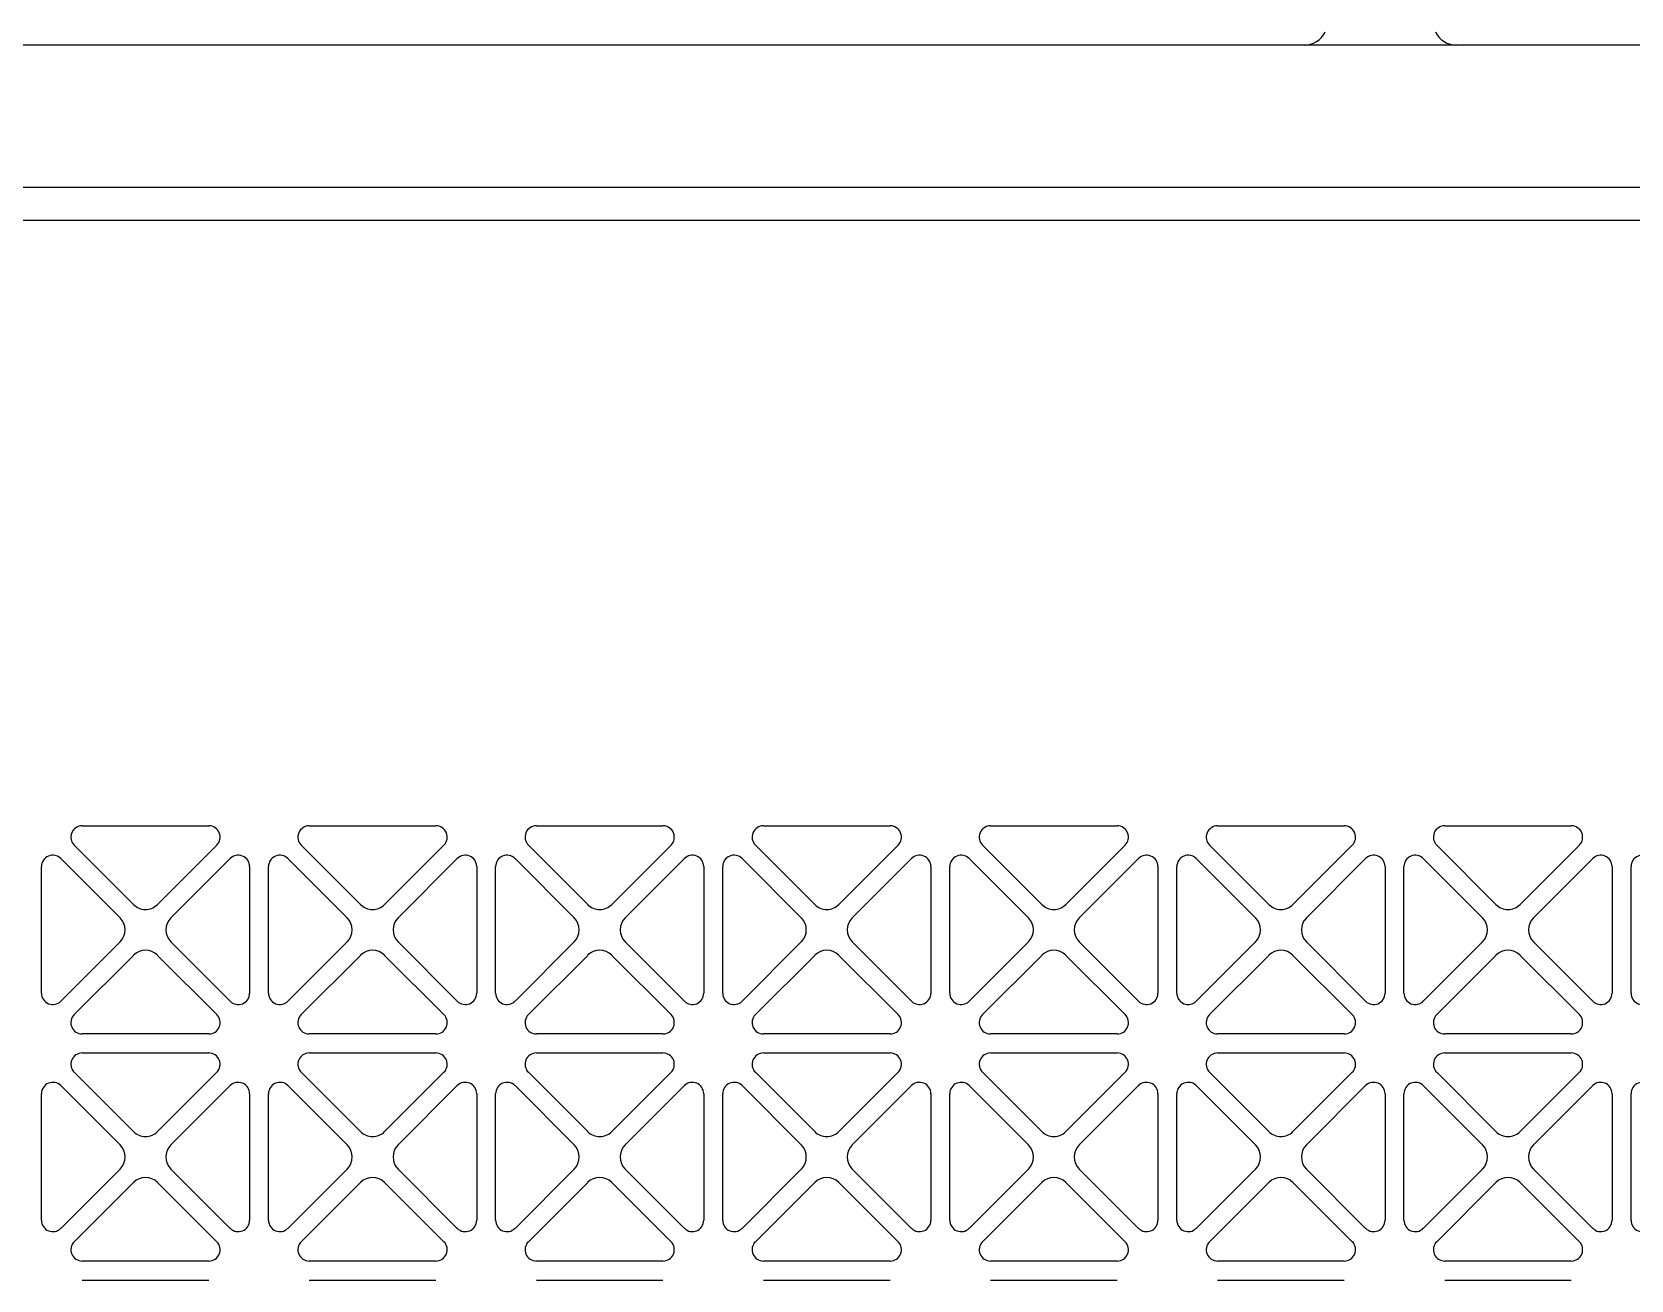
# Model space of a CAD drawing. Header units: millimetres. Extents: x 0 to 87554, y -20854 to 20404.
# Drawn here: x 16336.1 to 16505.1, y -5124.6 to -4992.7 of the extents above; entities that cross this region are included whole.
import ezdxf

# ---------------------------------------------------------------- set-up
doc = ezdxf.new("R2010")
doc.units = ezdxf.units.MM
doc.layers.get('0').update_dxf_attribs({"lineweight": 15})
for name, color, linetype in [('4215-12649_2_1_0', 7, 'Continuous'), ('4215-12661_1_0', 7, 'Continuous'), ('WANGKONG_0', 7, 'Continuous')]:
    doc.layers.add(name, color=color, linetype=linetype)

# ---------------------------------------------------------------- blocks, each defined once
blk = doc.blocks.new('ju77')
at = {"layer": '4215-12649_2_1_0', "color": 87, "linetype": 'Continuous'}
for p, q in [((325.96, 477.5), (-405.04, 477.5)), ((-405.04, 462.5), (325.96, 462.5))]:
    blk.add_line(p, q, dxfattribs=at)
for centre, start, end in [((102.4, 480), 270, 333.6122), ((118.52, 480), 206.3878, 270)]:
    blk.add_arc(centre, 2.5, start, end, dxfattribs=at)
at = {"layer": '4215-12661_1_0', "color": 87, "linetype": 'Continuous'}
blk.add_line((-397.04, 459), (316.96, 459), dxfattribs=at)
at = {"layer": 'WANGKONG_0', "color": 87, "linetype": 'Continuous'}
for p, q in [((-26.73, 395), (-13.35, 395)), ((-2.73, 395), (10.65, 395)), ((21.27, 395), (34.65, 395)), ((45.27, 395), (58.65, 395)), ((69.27, 395), (82.65, 395)), ((93.27, 395), (106.65, 395)), ((117.27, 395), (130.65, 395)), ((-21.31, 386.69), (-27.58, 392.95)), ((-12.5, 392.95), (-18.77, 386.69)), ((2.69, 386.69), (-3.58, 392.95)), ((11.5, 392.95), (5.23, 386.69)), ((26.69, 386.69), (20.42, 392.95)), ((35.5, 392.95), (29.23, 386.69)), ((50.69, 386.69), (44.42, 392.95)), ((59.5, 392.95), (53.23, 386.69)), ((74.69, 386.69), (68.42, 392.95)), ((83.5, 392.95), (77.23, 386.69)), ((98.69, 386.69), (92.42, 392.95)), ((107.5, 392.95), (101.23, 386.69)), ((122.69, 386.69), (116.42, 392.95)), ((131.5, 392.95), (125.23, 386.69)), ((-31.04, 377.31), (-31.04, 390.69)), ((-28.99, 391.54), (-22.73, 385.27)), ((-17.35, 385.27), (-11.09, 391.54)), ((-9.04, 390.69), (-9.04, 377.31)), ((-7.04, 377.31), (-7.04, 390.69)), ((-4.99, 391.54), (1.27, 385.27)), ((6.65, 385.27), (12.91, 391.54)), ((14.96, 390.69), (14.96, 377.31)), ((16.96, 377.31), (16.96, 390.69)), ((19.01, 391.54), (25.27, 385.27)), ((30.65, 385.27), (36.91, 391.54)), ((38.96, 390.69), (38.96, 377.31)), ((40.96, 377.31), (40.96, 390.69)), ((43.01, 391.54), (49.27, 385.27)), ((54.65, 385.27), (60.91, 391.54)), ((62.96, 390.69), (62.96, 377.31)), ((64.96, 377.31), (64.96, 390.69)), ((67.01, 391.54), (73.27, 385.27)), ((78.65, 385.27), (84.91, 391.54)), ((86.96, 390.69), (86.96, 377.31)), ((88.96, 377.31), (88.96, 390.69)), ((91.01, 391.54), (97.27, 385.27)), ((102.65, 385.27), (108.91, 391.54)), ((110.96, 390.69), (110.96, 377.31)), ((112.96, 377.31), (112.96, 390.69)), ((115.01, 391.54), (121.27, 385.27)), ((126.65, 385.27), (132.91, 391.54)), ((134.96, 390.69), (134.96, 377.31)), ((136.96, 377.31), (136.96, 390.69)), ((-22.73, 382.73), (-28.99, 376.46)), ((-11.09, 376.46), (-17.35, 382.73)), ((1.27, 382.73), (-4.99, 376.46)), ((12.91, 376.46), (6.65, 382.73)), ((25.27, 382.73), (19.01, 376.46)), ((36.91, 376.46), (30.65, 382.73)), ((49.27, 382.73), (43.01, 376.46)), ((60.91, 376.46), (54.65, 382.73)), ((73.27, 382.73), (67.01, 376.46)), ((84.91, 376.46), (78.65, 382.73)), ((97.27, 382.73), (91.01, 376.46)), ((108.91, 376.46), (102.65, 382.73)), ((121.27, 382.73), (115.01, 376.46)), ((132.91, 376.46), (126.65, 382.73)), ((-27.58, 375.05), (-21.31, 381.31)), ((-18.77, 381.31), (-12.5, 375.05)), ((-3.58, 375.05), (2.69, 381.31)), ((5.23, 381.31), (11.5, 375.05)), ((20.42, 375.05), (26.69, 381.31)), ((29.23, 381.31), (35.5, 375.05)), ((44.42, 375.05), (50.69, 381.31)), ((53.23, 381.31), (59.5, 375.05)), ((68.42, 375.05), (74.69, 381.31)), ((77.23, 381.31), (83.5, 375.05)), ((92.42, 375.05), (98.69, 381.31)), ((101.23, 381.31), (107.5, 375.05)), ((116.42, 375.05), (122.69, 381.31)), ((125.23, 381.31), (131.5, 375.05)), ((-13.35, 373), (-26.73, 373)), ((10.65, 373), (-2.73, 373)), ((34.65, 373), (21.27, 373)), ((58.65, 373), (45.27, 373)), ((82.65, 373), (69.27, 373)), ((106.65, 373), (93.27, 373)), ((130.65, 373), (117.27, 373)), ((-26.73, 371), (-13.35, 371)), ((-2.73, 371), (10.65, 371)), ((21.27, 371), (34.65, 371)), ((45.27, 371), (58.65, 371)), ((69.27, 371), (82.65, 371)), ((93.27, 371), (106.65, 371)), ((117.27, 371), (130.65, 371)), ((-21.31, 362.69), (-27.58, 368.95)), ((-12.5, 368.95), (-18.77, 362.69)), ((2.69, 362.69), (-3.58, 368.95)), ((11.5, 368.95), (5.23, 362.69)), ((26.69, 362.69), (20.42, 368.95)), ((35.5, 368.95), (29.23, 362.69)), ((50.69, 362.69), (44.42, 368.95)), ((59.5, 368.95), (53.23, 362.69)), ((74.69, 362.69), (68.42, 368.95)), ((83.5, 368.95), (77.23, 362.69)), ((98.69, 362.69), (92.42, 368.95)), ((107.5, 368.95), (101.23, 362.69)), ((122.69, 362.69), (116.42, 368.95)), ((131.5, 368.95), (125.23, 362.69)), ((-28.99, 367.54), (-22.73, 361.27)), ((-17.35, 361.27), (-11.09, 367.54)), ((-4.99, 367.54), (1.27, 361.27)), ((6.65, 361.27), (12.91, 367.54)), ((19.01, 367.54), (25.27, 361.27)), ((30.65, 361.27), (36.91, 367.54)), ((43.01, 367.54), (49.27, 361.27)), ((54.65, 361.27), (60.91, 367.54)), ((67.01, 367.54), (73.27, 361.27)), ((78.65, 361.27), (84.91, 367.54)), ((91.01, 367.54), (97.27, 361.27)), ((102.65, 361.27), (108.91, 367.54)), ((115.01, 367.54), (121.27, 361.27)), ((126.65, 361.27), (132.91, 367.54)), ((-31.04, 353.31), (-31.04, 366.69)), ((-9.04, 366.69), (-9.04, 353.31)), ((-7.04, 353.31), (-7.04, 366.69)), ((14.96, 366.69), (14.96, 353.31)), ((16.96, 353.31), (16.96, 366.69)), ((38.96, 366.69), (38.96, 353.31)), ((40.96, 353.31), (40.96, 366.69)), ((62.96, 366.69), (62.96, 353.31)), ((64.96, 353.31), (64.96, 366.69)), ((86.96, 366.69), (86.96, 353.31)), ((88.96, 353.31), (88.96, 366.69)), ((110.96, 366.69), (110.96, 353.31)), ((112.96, 353.31), (112.96, 366.69)), ((134.96, 366.69), (134.96, 353.31)), ((136.96, 353.31), (136.96, 366.69)), ((-22.73, 358.73), (-28.99, 352.46)), ((-11.09, 352.46), (-17.35, 358.73)), ((1.27, 358.73), (-4.99, 352.46)), ((12.91, 352.46), (6.65, 358.73)), ((25.27, 358.73), (19.01, 352.46)), ((36.91, 352.46), (30.65, 358.73)), ((49.27, 358.73), (43.01, 352.46)), ((60.91, 352.46), (54.65, 358.73)), ((73.27, 358.73), (67.01, 352.46)), ((84.91, 352.46), (78.65, 358.73)), ((97.27, 358.73), (91.01, 352.46)), ((108.91, 352.46), (102.65, 358.73)), ((121.27, 358.73), (115.01, 352.46)), ((132.91, 352.46), (126.65, 358.73)), ((-27.58, 351.05), (-21.31, 357.31)), ((-18.77, 357.31), (-12.5, 351.05)), ((-3.58, 351.05), (2.69, 357.31)), ((5.23, 357.31), (11.5, 351.05)), ((20.42, 351.05), (26.69, 357.31)), ((29.23, 357.31), (35.5, 351.05)), ((44.42, 351.05), (50.69, 357.31)), ((53.23, 357.31), (59.5, 351.05)), ((68.42, 351.05), (74.69, 357.31)), ((77.23, 357.31), (83.5, 351.05)), ((92.42, 351.05), (98.69, 357.31)), ((101.23, 357.31), (107.5, 351.05)), ((116.42, 351.05), (122.69, 357.31)), ((125.23, 357.31), (131.5, 351.05)), ((-13.35, 349), (-26.73, 349)), ((10.65, 349), (-2.73, 349)), ((34.65, 349), (21.27, 349)), ((58.65, 349), (45.27, 349)), ((82.65, 349), (69.27, 349)), ((106.65, 349), (93.27, 349)), ((130.65, 349), (117.27, 349)), ((-26.73, 347), (-13.35, 347)), ((-2.73, 347), (10.65, 347)), ((21.27, 347), (34.65, 347)), ((45.27, 347), (58.65, 347)), ((69.27, 347), (82.65, 347)), ((93.27, 347), (106.65, 347)), ((117.27, 347), (130.65, 347))]:
    blk.add_line(p, q, dxfattribs=at)
for centre, radius, start, end in [((-26.73, 393.8), 1.2, 90, 225), ((-13.35, 393.8), 1.2, 315, 90), ((-2.73, 393.8), 1.2, 90, 225), ((10.65, 393.8), 1.2, 315, 90), ((21.27, 393.8), 1.2, 90, 225), ((34.65, 393.8), 1.2, 315, 90), ((45.27, 393.8), 1.2, 90, 225), ((58.65, 393.8), 1.2, 315, 90), ((69.27, 393.8), 1.2, 90, 225), ((82.65, 393.8), 1.2, 315, 90), ((93.27, 393.8), 1.2, 90, 225), ((106.65, 393.8), 1.2, 315, 90), ((117.27, 393.8), 1.2, 90, 225), ((130.65, 393.8), 1.2, 315, 90), ((-29.84, 390.69), 1.2, 45, 180), ((-10.24, 390.69), 1.2, 0, 135), ((-5.84, 390.69), 1.2, 45, 180), ((13.76, 390.69), 1.2, 0, 135), ((18.16, 390.69), 1.2, 45, 180), ((37.76, 390.69), 1.2, 0, 135), ((42.16, 390.69), 1.2, 45, 180), ((61.76, 390.69), 1.2, 0, 135), ((66.16, 390.69), 1.2, 45, 180), ((85.76, 390.69), 1.2, 0, 135), ((90.16, 390.69), 1.2, 45, 180), ((109.76, 390.69), 1.2, 0, 135), ((114.16, 390.69), 1.2, 45, 180), ((133.76, 390.69), 1.2, 0, 135), ((138.16, 390.69), 1.2, 45, 180), ((-20.04, 387.96), 1.8, 225, 315), ((3.96, 387.96), 1.8, 225, 315), ((27.96, 387.96), 1.8, 225, 315), ((51.96, 387.96), 1.8, 225, 315), ((75.96, 387.96), 1.8, 225, 315), ((99.96, 387.96), 1.8, 225, 315), ((123.96, 387.96), 1.8, 225, 315), ((-24, 384), 1.8, 315, 45), ((-16.08, 384), 1.8, 135, 225), ((0, 384), 1.8, 315, 45), ((7.92, 384), 1.8, 135, 225), ((24, 384), 1.8, 315, 45), ((31.92, 384), 1.8, 135, 225), ((48, 384), 1.8, 315, 45), ((55.92, 384), 1.8, 135, 225), ((72, 384), 1.8, 315, 45), ((79.92, 384), 1.8, 135, 225), ((96, 384), 1.8, 315, 45), ((103.92, 384), 1.8, 135, 225), ((120, 384), 1.8, 315, 45), ((127.92, 384), 1.8, 135, 225), ((-20.04, 380.04), 1.8, 45, 135), ((3.96, 380.04), 1.8, 45, 135), ((27.96, 380.04), 1.8, 45, 135), ((51.96, 380.04), 1.8, 45, 135), ((75.96, 380.04), 1.8, 45, 135), ((99.96, 380.04), 1.8, 45, 135), ((123.96, 380.04), 1.8, 45, 135), ((-29.84, 377.31), 1.2, 180, 315), ((-10.24, 377.31), 1.2, 225, 0), ((-5.84, 377.31), 1.2, 180, 315), ((13.76, 377.31), 1.2, 225, 0), ((18.16, 377.31), 1.2, 180, 315), ((37.76, 377.31), 1.2, 225, 0), ((42.16, 377.31), 1.2, 180, 315), ((61.76, 377.31), 1.2, 225, 0), ((66.16, 377.31), 1.2, 180, 315), ((85.76, 377.31), 1.2, 225, 0), ((90.16, 377.31), 1.2, 180, 315), ((109.76, 377.31), 1.2, 225, 0), ((114.16, 377.31), 1.2, 180, 315), ((133.76, 377.31), 1.2, 225, 0), ((138.16, 377.31), 1.2, 180, 315), ((-26.73, 374.2), 1.2, 135, 270), ((-13.35, 374.2), 1.2, 270, 45), ((-2.73, 374.2), 1.2, 135, 270), ((10.65, 374.2), 1.2, 270, 45), ((21.27, 374.2), 1.2, 135, 270), ((34.65, 374.2), 1.2, 270, 45), ((45.27, 374.2), 1.2, 135, 270), ((58.65, 374.2), 1.2, 270, 45), ((69.27, 374.2), 1.2, 135, 270), ((82.65, 374.2), 1.2, 270, 45), ((93.27, 374.2), 1.2, 135, 270), ((106.65, 374.2), 1.2, 270, 45), ((117.27, 374.2), 1.2, 135, 270), ((130.65, 374.2), 1.2, 270, 45), ((-26.73, 369.8), 1.2, 90, 225), ((-13.35, 369.8), 1.2, 315, 90), ((-2.73, 369.8), 1.2, 90, 225), ((10.65, 369.8), 1.2, 315, 90), ((21.27, 369.8), 1.2, 90, 225), ((34.65, 369.8), 1.2, 315, 90), ((45.27, 369.8), 1.2, 90, 225), ((58.65, 369.8), 1.2, 315, 90), ((69.27, 369.8), 1.2, 90, 225), ((82.65, 369.8), 1.2, 315, 90), ((93.27, 369.8), 1.2, 90, 225), ((106.65, 369.8), 1.2, 315, 90), ((117.27, 369.8), 1.2, 90, 225), ((130.65, 369.8), 1.2, 315, 90), ((-29.84, 366.69), 1.2, 45, 180), ((-10.24, 366.69), 1.2, 0, 135), ((-5.84, 366.69), 1.2, 45, 180), ((13.76, 366.69), 1.2, 0, 135), ((18.16, 366.69), 1.2, 45, 180), ((37.76, 366.69), 1.2, 0, 135), ((42.16, 366.69), 1.2, 45, 180), ((61.76, 366.69), 1.2, 0, 135), ((66.16, 366.69), 1.2, 45, 180), ((85.76, 366.69), 1.2, 0, 135), ((90.16, 366.69), 1.2, 45, 180), ((109.76, 366.69), 1.2, 0, 135), ((114.16, 366.69), 1.2, 45, 180), ((133.76, 366.69), 1.2, 0, 135), ((138.16, 366.69), 1.2, 45, 180), ((-20.04, 363.96), 1.8, 225, 315), ((3.96, 363.96), 1.8, 225, 315), ((27.96, 363.96), 1.8, 225, 315), ((51.96, 363.96), 1.8, 225, 315), ((75.96, 363.96), 1.8, 225, 315), ((99.96, 363.96), 1.8, 225, 315), ((123.96, 363.96), 1.8, 225, 315), ((-24, 360), 1.8, 315, 45), ((-16.08, 360), 1.8, 135, 225), ((0, 360), 1.8, 315, 45), ((7.92, 360), 1.8, 135, 225), ((24, 360), 1.8, 315, 45), ((31.92, 360), 1.8, 135, 225), ((48, 360), 1.8, 315, 45), ((55.92, 360), 1.8, 135, 225), ((72, 360), 1.8, 315, 45), ((79.92, 360), 1.8, 135, 225), ((96, 360), 1.8, 315, 45), ((103.92, 360), 1.8, 135, 225), ((120, 360), 1.8, 315, 45), ((127.92, 360), 1.8, 135, 225), ((-20.04, 356.04), 1.8, 45, 135), ((3.96, 356.04), 1.8, 45, 135), ((27.96, 356.04), 1.8, 45, 135), ((51.96, 356.04), 1.8, 45, 135), ((75.96, 356.04), 1.8, 45, 135), ((99.96, 356.04), 1.8, 45, 135), ((123.96, 356.04), 1.8, 45, 135), ((-29.84, 353.31), 1.2, 180, 315), ((-10.24, 353.31), 1.2, 225, 0), ((-5.84, 353.31), 1.2, 180, 315), ((13.76, 353.31), 1.2, 225, 0), ((18.16, 353.31), 1.2, 180, 315), ((37.76, 353.31), 1.2, 225, 0), ((42.16, 353.31), 1.2, 180, 315), ((61.76, 353.31), 1.2, 225, 0), ((66.16, 353.31), 1.2, 180, 315), ((85.76, 353.31), 1.2, 225, 0), ((90.16, 353.31), 1.2, 180, 315), ((109.76, 353.31), 1.2, 225, 0), ((114.16, 353.31), 1.2, 180, 315), ((133.76, 353.31), 1.2, 225, 0), ((138.16, 353.31), 1.2, 180, 315), ((-26.73, 350.2), 1.2, 135, 270), ((-13.35, 350.2), 1.2, 270, 45), ((-2.73, 350.2), 1.2, 135, 270), ((10.65, 350.2), 1.2, 270, 45), ((21.27, 350.2), 1.2, 135, 270), ((34.65, 350.2), 1.2, 270, 45), ((45.27, 350.2), 1.2, 135, 270), ((58.65, 350.2), 1.2, 270, 45), ((69.27, 350.2), 1.2, 135, 270), ((82.65, 350.2), 1.2, 270, 45), ((93.27, 350.2), 1.2, 135, 270), ((106.65, 350.2), 1.2, 270, 45), ((117.27, 350.2), 1.2, 135, 270), ((130.65, 350.2), 1.2, 270, 45)]:
    blk.add_arc(centre, radius, start, end, dxfattribs=at)

msp = doc.modelspace()

# ---------------------------------------------------------------- block references
msp.add_blockref('ju77', (16368.142, -5471.638))

doc.saveas('drawing.dxf')
